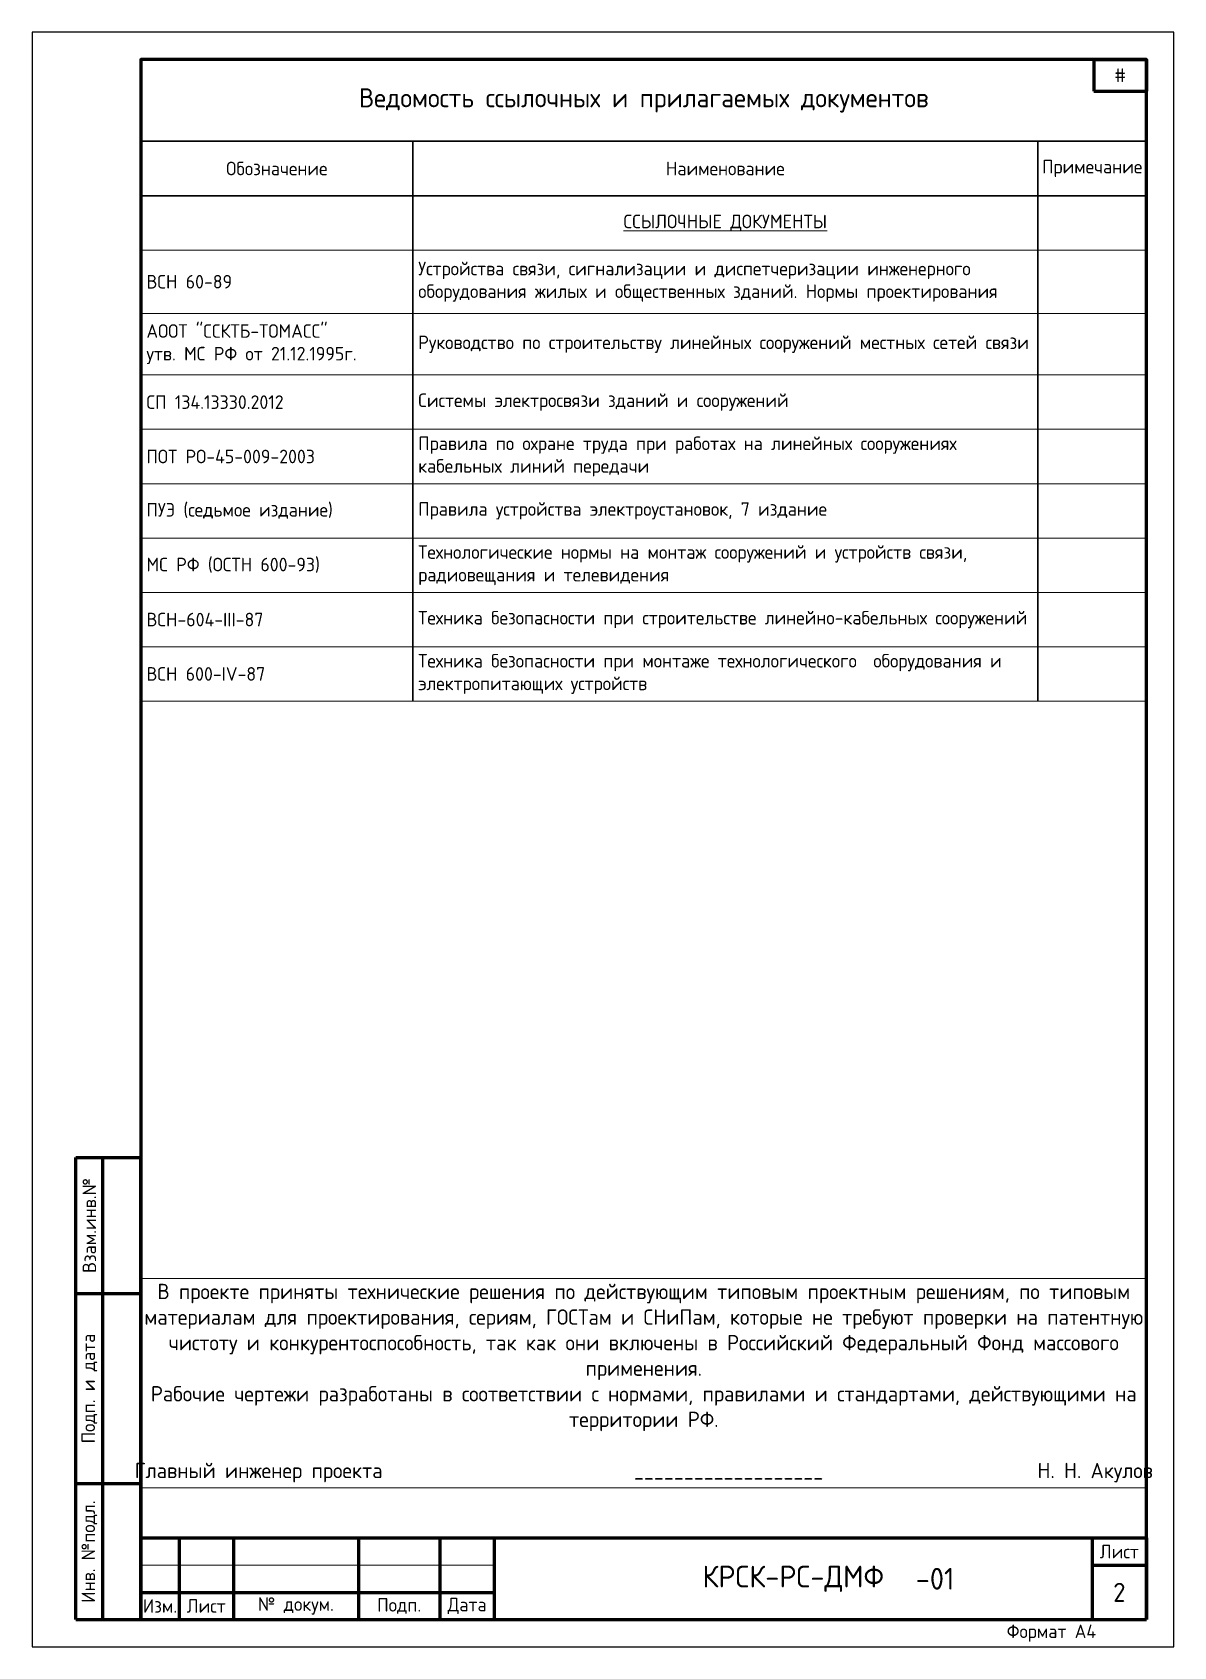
# Paper-space layout '4' of a CAD drawing. Header units: millimetres. Extents: x 0 to 210, y 0 to 297.
# The model-space entities are those that its viewports show. They can reach past a viewport. Long polylines and large blocks are cut down to what shows.
import ezdxf

# ---------------------------------------------------------------- set-up
doc = ezdxf.new("R2010")
doc.units = ezdxf.units.MM
doc.layers.add('(034) Оформление_0', color=7, linetype='Continuous', lineweight=9)
doc.layers.add('ВЭ', color=7, linetype='Continuous', plot=False)
doc.layers.add('ВЭ_', color=7, linetype='Continuous', plot=False)
doc.styles.get("Standard").update_dxf_attribs({"font": 'GOST Common.ttf'})

# ---------------------------------------------------------------- blocks, each defined once
blk = doc.blocks.new('*U37')
at = {"layer": '(034) Оформление_0', "lineweight": 60}
for p, q in [((20, 90), (8, 90)), ((13, 5), (13, 90)), ((20, 65), (8, 65)), ((20, 30), (8, 30))]:
    blk.add_line(p, q, dxfattribs=at)
at = {"layer": '(034) Оформление_0'}
blk.add_lwpolyline([(210, 297), (0, 297), (0, 0), (210, 0)], close=True, dxfattribs=at)
at = {"layer": '(034) Оформление_0', "lineweight": 60}
for points in [[(205, 5), (205, 292), (20, 292), (20, 5)], [(20, 90), (8, 90), (8, 5), (20, 5)]]:
    blk.add_lwpolyline(points, close=True, dxfattribs=at)
at = {"layer": '(034) Оформление_0', "char_height": 2.5, "attachment_point": 5, "rotation": 90}
for s, insert, width in [('Взам.инв.№', (10.5, 77.5), 25), ('Подп. и дата', (10.5, 47.5), 35), ('Инв. №подл.', (10.5, 17.5), 25)]:
    blk.add_mtext(s, dxfattribs=dict(at, insert=insert, width=width))
blk = doc.blocks.new('*T157')
at = {"layer": '(034) Оформление_0', "lineweight": 30, "transparency": 16777216}
for p, q in [((0, 0), (185, 0)), ((0, 0), (0, -102.98)), ((50, 0), (50, -102.98)), ((165, 0), (165, -102.98)), ((185, 0), (185, -102.98)), ((0, -10), (185, -10))]:
    blk.add_line(p, q, dxfattribs=at)
at = {"layer": '(034) Оформление_0', "lineweight": 9, "transparency": 16777216}
for p, q in [((0, -20), (185, -20)), ((0, -31.67), (185, -31.67)), ((0, -42.98), (185, -42.98)), ((0, -52.98), (185, -52.98)), ((0, -62.98), (185, -62.98)), ((0, -72.98), (185, -72.98)), ((0, -82.98), (185, -82.98)), ((0, -92.98), (185, -92.98)), ((0, -102.98), (185, -102.98))]:
    blk.add_line(p, q, dxfattribs=at)
at = {"layer": '(034) Оформление_0', "color": 0, "transparency": 16777216, "char_height": 2.5}
for s, insert, width, attachment_point in [('Обозначение', (25, -5), 50, 5), ('Наименование', (107.5, -5), 115, 5), ('Примечание', (175, -5), 20, 5), ('{\\LССЫЛОЧНЫЕ ДОКУМЕНТЫ}', (107.5, -15), 115, 5), ('Устройства связи, сигнализации и диспетчеризации инженерного оборудования жилых и общественных зданий. Нормы проектирования', (51, -25.83), 113, 4), ('ВСН 60-89', (1, -25.83), 48, 4), ('АООТ "ССКТБ-ТОМАСС"    \\Pутв. МС РФ от 21.12.1995г.', (1, -37.32), 48, 4), ('Руководство по строительству линейных сооружений местных сетей связи', (51, -37.32), 113, 4), ('СП 134.13330.2012', (1, -47.98), 48, 4), ('Системы электросвязи зданий и сооружений', (51, -47.98), 113, 4), ('Правила по охране труда при работах на линейных сооружениях кабельных линий передачи', (51, -57.98), 113, 4), ('ПОТ РО-45-009-2003', (1, -57.98), 48, 4), ('ПУЭ (седьмое издание)', (1, -67.98), 48, 4), ('Правила устройства электроустановок, 7 издание', (51, -67.98), 113, 4), ('МС РФ (ОСТН 600-93)', (1, -77.98), 48, 4), ('Технологические нормы на монтаж сооружений и устройств связи, радиовещания и телевидения', (51, -77.98), 113, 4), ('ВСН-604-III-87', (1, -87.98), 48, 4), ('Техника безопасности при строительстве линейно-кабельных сооружений', (51, -87.98), 113, 4), ('Техника безопасности при монтаже технологического  оборудования и электропитающих устройств ', (51, -97.98), 113, 4), ('ВСН 600-IV-87', (1, -97.98), 48, 4)]:
    blk.add_mtext(s, dxfattribs=dict(at, insert=insert, width=width, attachment_point=attachment_point))
blk = doc.blocks.new('*T158')
at = {"layer": 'Defpoints', "color": 8, "linetype": 'ByBlock', "lineweight": 0, "transparency": 16777216}
for p, q in [((0, 0), (185, 0)), ((0, 0), (0, -38.5)), ((185, 0), (185, -38.5)), ((0, -38.5), (185, -38.5))]:
    blk.add_line(p, q, dxfattribs=at)
at = {"color": 0, "transparency": 16777216, "insert": (92.5, -19.25), "char_height": 2.82222, "width": 185, "attachment_point": 5}
blk.add_mtext('{\\fGOST Common|b0|i0|c0;В проекте приняты технические решения по действующим типовым проектным решениям, по типовым материалам для проектирования, сериям, ГОСТам и СНиПам, которые не требуют проверки на патентную чистоту и конкурентоспособность, так как они включены в Российский Федеральный Фонд массового применения.^JРабочие чертежи разработаны в соответствии с нормами, правилами и стандартами, действующими на территории РФ.^J^JГлавный инженер проекта                           ___________________                       Н. Н. Акулов', dxfattribs=at)
blk = doc.blocks.new('*T308')
at = {"layer": '(034) Оформление_0', "lineweight": 60, "transparency": 16777216}
for p, q in [((0, 0), (185, 0)), ((0, 0), (0, -15)), ((7, 0), (7, -15)), ((17, 0), (17, -15)), ((40, 0), (40, -15)), ((55, 0), (55, -15)), ((65, 0), (65, -15)), ((175, 0), (175, -15)), ((185, 0), (185, -15)), ((175, -5), (185, -5)), ((0, -10), (65, -10)), ((0, -15), (185, -15))]:
    blk.add_line(p, q, dxfattribs=at)
at = {"layer": '(034) Оформление_0', "transparency": 16777216}
blk.add_line((0, -5), (65, -5), dxfattribs=at)
at = {"layer": '(034) Оформление_0', "color": 0, "lineweight": 60, "transparency": 16777216, "attachment_point": 5}
for s, insert, char_height, width in [('Лист', (180, -2.5), 2.5, 10), ('{\\fGOST Common|b0|i0|c0;КРСК-РС-ДМФ', (120, -7.5), 4, 110), ('Изм.', (3.5, -12.5), 2.5, 7), ('Лист', (12, -12.5), 2.5, 10), ('№ докум.', (28.5, -12.5), 2.5, 21), ('Подп.', (47.5, -12.5), 2.5, 15), ('Дата', (60, -12.5), 2.5, 10)]:
    blk.add_mtext(s, dxfattribs=dict(at, insert=insert, char_height=char_height, width=width))
blk = doc.blocks.new('*U307')
blk.add_blockref('*T308', (-185, 15))
blk = doc.blocks.new('*T395')
at = {"layer": '(034) Оформление_0', "color": 0, "lineweight": 60, "transparency": 16777216}
for p, q in [((0, 0), (0, 85)), ((0, 85), (12, 85)), ((5, 0), (5, 85)), ((12, 0), (12, 85)), ((0, 60), (12, 60)), ((0, 25), (12, 25)), ((0, 0), (12, 0))]:
    blk.add_line(p, q, dxfattribs=at)
at = {"layer": '(034) Оформление_0', "color": 0, "transparency": 16777216, "char_height": 2.5, "attachment_point": 5, "rotation": 90}
for s, insert, width in [('{\\C256;Взам.инв.№\\P}', (2.5, 72.5), 25), ('{\\C256;Подп. и дата\\P}', (2.5, 42.5), 35), ('{\\C256;Инв. №подл.\\P}', (2.5, 12.5), 25)]:
    blk.add_mtext(s, dxfattribs=dict(at, insert=insert, width=width))
blk = doc.blocks.new('*T471')
at = {"lineweight": 60, "transparency": 16777216}
for p, q in [((0, 0), (9.69, 0)), ((0, 0), (0, -5.814)), ((9.69, 0), (9.69, -5.814)), ((0, -5.814), (9.69, -5.814))]:
    blk.add_line(p, q, dxfattribs=at)
at = {"color": 0, "transparency": 16777216, "insert": (4.845, -2.907), "char_height": 2.5, "width": 9.69, "attachment_point": 5}
blk.add_mtext('#', dxfattribs=at)
blk = doc.blocks.new('*U470')
blk.add_blockref('*T471', (-9.69, 0))
blk = doc.blocks.new('*U394')
at = {"layer": '(034) Оформление_0'}
blk.add_lwpolyline([(210, 297), (0, 297), (0, 0), (210, 0)], close=True, dxfattribs=at)
at = {"layer": '(034) Оформление_0', "lineweight": 60}
blk.add_lwpolyline([(205, 5), (205, 292), (20, 292), (20, 5)], close=True, dxfattribs=at)
for name, p in [('*U470', (205, 292)), ('*T395', (8, 5)), ('*U307', (205, 5))]:
    blk.add_blockref(name, p)
at = {"insert": (187.5, 2.5), "char_height": 2.5, "width": 35, "attachment_point": 5}
blk.add_mtext('Формат А4', dxfattribs=at)
blk = doc.blocks.new('*T430')
at = {"layer": '(034) Оформление_0', "lineweight": 60, "transparency": 16777216}
for p, q in [((0, 0), (185, 0)), ((0, 0), (0, -40)), ((10, 0), (10, -15)), ((20, 0), (20, -40)), ((30, 0), (30, -15)), ((40, 0), (40, -40)), ((55, 0), (55, -40)), ((65, 0), (65, -40)), ((185, 0), (185, -40)), ((0, -10), (65, -10)), ((0, -15), (185, -15)), ((135, -15), (135, -40)), ((150, -15), (150, -25)), ((165, -15), (165, -25)), ((135, -20), (185, -20)), ((135, -25), (185, -25)), ((0, -40), (185, -40))]:
    blk.add_line(p, q, dxfattribs=at)
at = {"layer": '(034) Оформление_0', "transparency": 16777216}
for p, q in [((0, -5), (65, -5)), ((0, -20), (65, -20)), ((0, -25), (65, -25)), ((0, -30), (65, -30)), ((0, -35), (65, -35))]:
    blk.add_line(p, q, dxfattribs=at)
at = {"layer": '(034) Оформление_0', "color": 0, "lineweight": 50, "transparency": 16777216, "attachment_point": 5}
for s, insert, char_height, width in [('2022', (60, -2.5), 2.5, 10), ('{\\fGOST Common|b0|i0|c0;КРСК-РС-ДМФ', (125, -7.5), 4, 120), ('Изм.', (5, -12.5), 2.5, 10), ('{\\T0.9;Кол. уч.}', (15, -12.5), 2.5, 10), ('Лист', (25, -12.5), 2.5, 10), ('№ док.', (35, -12.5), 2.5, 10), ('Подп.', (47.5, -12.5), 2.5, 15), ('Дата', (60, -12.5), 2.5, 10), ('Стадия', (142.5, -17.5), 2.5, 15), ('Лист', (157.5, -17.5), 2.5, 15), ('Листов', (175, -17.5), 2.5, 20), ('РД', (142.5, -22.5), 3, 15), ('1', (157.5, -22.5), 3, 15), ('Опись документов', (100, -27.5), 4, 70), ('{\\fGOST Common|b0|i0|c0;ООО «СОВТ»', (160, -32.5), 3.5, 50)]:
    blk.add_mtext(s, dxfattribs=dict(at, insert=insert, char_height=char_height, width=width))
blk = doc.blocks.new('*T431')
at = {"layer": '(034) Оформление_0', "color": 0, "lineweight": 60, "transparency": 16777216}
for p, q in [((0, 0), (0, 65)), ((0, 65), (20, 65)), ((5, 0), (5, 65)), ((10, 0), (10, 65)), ((15, 0), (15, 65)), ((20, 0), (20, 65)), ((5, 55), (20, 55)), ((5, 40), (20, 40)), ((5, 20), (20, 20)), ((0, 0), (20, 0))]:
    blk.add_line(p, q, dxfattribs=at)
at = {"layer": '(034) Оформление_0', "color": 0, "transparency": 16777216, "insert": (2.5, 2), "char_height": 2.5, "width": 61, "attachment_point": 4, "rotation": 90}
blk.add_mtext('Согласованно', dxfattribs=at)
blk = doc.blocks.new('*T432')
at = {"layer": '(034) Оформление_0', "color": 0, "lineweight": 60, "transparency": 16777216}
for p, q in [((0, 0), (0, 85)), ((0, 85), (12, 85)), ((5, 0), (5, 85)), ((12, 0), (12, 85)), ((0, 60), (12, 60)), ((0, 25), (12, 25)), ((0, 0), (12, 0))]:
    blk.add_line(p, q, dxfattribs=at)
at = {"layer": '(034) Оформление_0', "color": 0, "transparency": 16777216, "char_height": 2.5, "attachment_point": 5, "rotation": 90}
for s, insert, width in [('{\\C256;Взам.инв.№\\P}', (2.5, 72.5), 25), ('{\\C256;Подп. и дата\\P}', (2.5, 42.5), 35), ('{\\C256;Инв. №подл.\\P}', (2.5, 12.5), 25)]:
    blk.add_mtext(s, dxfattribs=dict(at, insert=insert, width=width))
blk = doc.blocks.new('*T473')
at = {"lineweight": 60, "transparency": 16777216}
for p, q in [((0, 0), (9.69, 0)), ((0, 0), (0, -5.814)), ((9.69, 0), (9.69, -5.814)), ((0, -5.814), (9.69, -5.814))]:
    blk.add_line(p, q, dxfattribs=at)
at = {"color": 0, "transparency": 16777216, "insert": (4.845, -2.907), "char_height": 2.5, "width": 9.69, "attachment_point": 5}
blk.add_mtext('#', dxfattribs=at)
blk = doc.blocks.new('*U472')
blk.add_blockref('*T473', (-9.69, 0))
blk = doc.blocks.new('*U429')
at = {"layer": '(034) Оформление_0'}
blk.add_lwpolyline([(210, 297), (0, 297), (0, 0), (210, 0)], close=True, dxfattribs=at)
at = {"layer": '(034) Оформление_0', "lineweight": 60}
blk.add_lwpolyline([(205, 5), (205, 292), (20, 292), (20, 5)], close=True, dxfattribs=at)
for name, p in [('*U472', (205, 292)), ('*T431', (0, 90)), ('*T432', (8, 5)), ('*T430', (20, 45))]:
    blk.add_blockref(name, p)
at = {"insert": (187.5, 2.5), "char_height": 2.5, "width": 35, "attachment_point": 5}
blk.add_mtext('Формат А4', dxfattribs=at)

msp = doc.modelspace()

# ---------------------------------------------------------------- linework, layer by layer
at = {"layer": 'ВЭ'}
for points in [[(-0.72, -516.91), (209.28, -516.91), (209.28, -219.91), (-0.72, -219.91)], [(209.28, -813.91), (419.28, -813.91), (419.28, -516.91), (209.28, -516.91)]]:
    msp.add_lwpolyline(points, close=True, dxfattribs=at)

# ---------------------------------------------------------------- block references
at = {"layer": '(034) Оформление_0'}
msp.add_blockref('*U37', (-0.72, -516.91), dxfattribs=at)
for name, p in [('*U429', (209.28, -516.91)), ('*U394', (209.28, -813.91)), ('*T157', (229.28, -536.97)), ('*T158', (229.28, -746.16))]:
    msp.add_blockref(name, p)

# ---------------------------------------------------------------- texts
for s, insert, char_height, width, attachment_point in [('Ведомость ссылочных и прилагаемых документов', (321.78, -529.44), 3.5, 185, 5), ('-01', (371.81, -801.41), 4, 42.636, 4), ('2', (409.28, -803.91), 3.5, 10, 5)]:
    msp.add_mtext(s, dxfattribs=dict(at, insert=insert, char_height=char_height, width=width, attachment_point=attachment_point))

psp = doc.layouts.new('4')

# ---------------------------------------------------------------- viewports
at = {"layer": 'ВЭ_'}
psp.add_viewport(center=(105, 148.5), size=(210, 297), view_center_point=(314.28, -665.41), view_height=297, dxfattribs=at)

doc.saveas('drawing.dxf')
